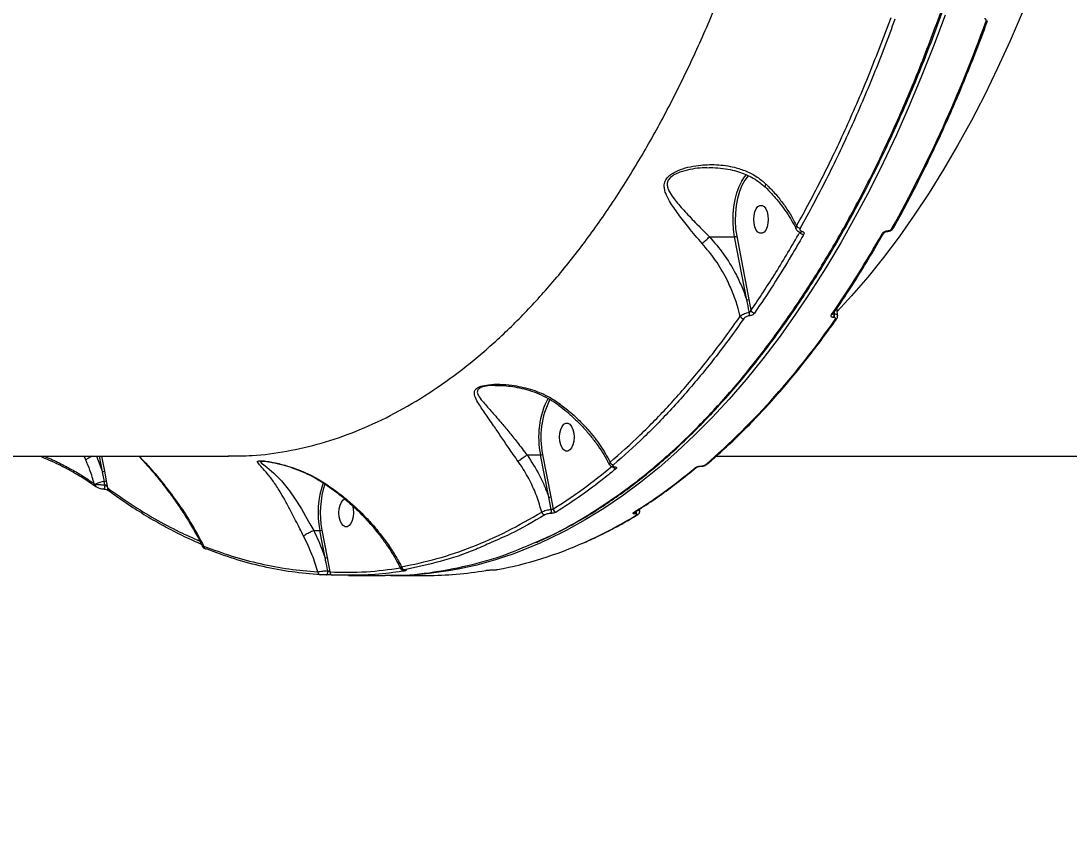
# Model space of a CAD drawing. Header units: millimetres. Extents: x -7735 to 7893, y -6545 to 6034.
# Drawn here: x 2766.6 to 3101.2, y -238.3 to 23 of the extents above; entities that cross this region are included whole.
import ezdxf

# ---------------------------------------------------------------- set-up
doc = ezdxf.new("R2010")
doc.units = ezdxf.units.MM
for name, color, linetype in [('DIKOM_ОБЪЕКТ', 7, 'Continuous'), ('DIKOM_РАЗМЕР_ЗОНА', 7, 'Continuous'), ('DIKOM_РАЗМЕР_ОБЪЕКТА', 7, 'Continuous')]:
    doc.layers.add(name, color=color, linetype=linetype)
doc.styles.add('style1', font='arial.ttf', dxfattribs={"width": 0.8})
doc.dimstyles.new('1-50', dxfattribs={"dimtxt": 300, "dimasz": 200, "dimexe": 100, "dimexo": 0, "dimgap": 100, "dimtad": 1, "dimtxsty": 'style1', "dimcen": 200, "dimclrd": 7, "dimclre": 7, "dimclrt": 7, "dimadec": 1, "dimazin": 2, "dimtfac": 1, "dimtmove": 0, "dimatfit": 2, "dimfxl": 0, "dimlwd": 25, "dimlwe": 18, "dimarcsym": 0})

# ---------------------------------------------------------------- blocks, each defined once
blk = doc.blocks.new('*D0')
at = {"layer": 'Defpoints', "color": 0, "transparency": 16777216}
for p in [(5893.22, 882.1), (-4595.74, 266.13), (5893.22, -5840.17)]:
    blk.add_point(p, dxfattribs=at)
at = {"layer": 'DIKOM_РАЗМЕР_ОБЪЕКТА', "color": 7, "lineweight": 18, "transparency": 16777216}
for p, q in [((5893.22, 882.1), (5893.22, -5940.17)), ((-4595.74, 266.13), (-4595.74, -5940.17))]:
    blk.add_line(p, q, dxfattribs=at)
at = {"layer": 'DIKOM_РАЗМЕР_ОБЪЕКТА', "color": 7, "lineweight": 25, "transparency": 16777216}
blk.add_line((-4395.74, -5840.17), (5693.22, -5840.17), dxfattribs=at)
at = {"layer": 'DIKOM_РАЗМЕР_ОБЪЕКТА', "color": 7, "transparency": 16777216}
for points in [[(-4395.74, -5806.84), (-4395.74, -5873.51), (-4595.74, -5840.17)], [(5693.22, -5806.84), (5693.22, -5873.51), (5893.22, -5840.17)]]:
    blk.add_solid(points, dxfattribs=at)
at = {"layer": 'DIKOM_РАЗМЕР_ОБЪЕКТА', "color": 7, "transparency": 16777216, "insert": (648.74, -5587), "char_height": 300, "attachment_point": 5, "style": 'style1'}
blk.add_mtext('10450', dxfattribs=at)
blk = doc.blocks.new('*D3')
at = {"layer": 'Defpoints', "color": 0, "transparency": 16777216}
for p in [(-6112.56, 266.13), (7893.22, 266.13), (7893.22, -6445.11)]:
    blk.add_point(p, dxfattribs=at)
at = {"layer": 'DIKOM_РАЗМЕР_ЗОНА', "color": 7, "lineweight": 18, "transparency": 16777216}
for p, q in [((-6112.56, 266.13), (-6112.56, -6545.11)), ((7893.22, 266.13), (7893.22, -6545.11))]:
    blk.add_line(p, q, dxfattribs=at)
at = {"layer": 'DIKOM_РАЗМЕР_ЗОНА', "color": 7, "lineweight": 25, "transparency": 16777216}
blk.add_line((-5912.56, -6445.11), (7693.22, -6445.11), dxfattribs=at)
at = {"layer": 'DIKOM_РАЗМЕР_ЗОНА', "color": 7, "transparency": 16777216}
for points in [[(-5912.56, -6411.77), (-5912.56, -6478.44), (-6112.56, -6445.11)], [(7693.22, -6411.77), (7693.22, -6478.44), (7893.22, -6445.11)]]:
    blk.add_solid(points, dxfattribs=at)
at = {"layer": 'DIKOM_РАЗМЕР_ЗОНА', "color": 7, "transparency": 16777216, "insert": (890.33, -6191.83), "char_height": 300, "attachment_point": 5, "style": 'style1'}
blk.add_mtext('13950', dxfattribs=at)

msp = doc.modelspace()

# ---------------------------------------------------------------- linework, layer by layer
at = {"layer": 'DIKOM_ОБЪЕКТ', "color": 7, "linetype": 'Continuous', "lineweight": 15}
for p, q in [((2986.673, -23.907), (2986.204, -23.911)), ((2986.397, -45.843), (2994.396, -45.843)), ((2998.302, -66.043), (2994.396, -45.843)), ((2995.067, -45.671), (2998.972, -65.867)), ((3042.989, -44.165), (3043.036, -44.165)), ((3043.336, -43.903), (3043.383, -43.903)), ((3026.13, -70.063), (3026.198, -70.446)), ((3026.266, -70.446), (3026.247, -69.891)), ((3026.086, -71.576), (3026.017, -71.576)), ((3026.198, -70.446), (3026.266, -70.446)), ((2918.674, -93.304), (2917.956, -93.317)), ((2534.814, -115.875), (2832.863, -115.875)), ((2787.297, -117.008), (2786.819, -115.875)), ((2790.704, -115.875), (2792.575, -120.808)), ((2792.575, -120.808), (2791.621, -115.875)), ((2792.324, -115.875), (2793.244, -120.632)), ((2928.179, -115.459), (2932.463, -115.459)), ((2935.075, -128.965), (2932.463, -115.459)), ((2933.133, -115.286), (2935.744, -128.789)), ((2988.49, -115.875), (3250.6, -115.875)), ((2843.637, -117.388), (2843.528, -117.387)), ((2983.52, -119.068), (2983.588, -119.068)), ((2983.725, -118.985), (2983.794, -118.985)), ((2793.244, -120.632), (2793.833, -123.732)), ((2793.833, -123.732), (2794.261, -125.988)), ((2789.994, -124.653), (2790.418, -124.739)), ((2792.991, -126.301), (2793.005, -126.302)), ((2793.423, -124.961), (2793.212, -123.903)), ((2935.867, -132.817), (2935.075, -128.965)), ((2935.744, -128.789), (2936.485, -132.71)), ((2962.549, -133.707), (2962.548, -133.709)), ((2964.155, -133.353), (2964.089, -132.725)), ((2962.77, -134.27), (2962.723, -134.27)), ((2860.045, -139.583), (2860.049, -139.582)), ((2860.049, -139.582), (2862.002, -139.582)), ((2863.69, -148.312), (2862.002, -139.582)), ((2862.671, -139.406), (2864.359, -148.136)), ((2864.359, -148.136), (2865.234, -152.758)), ((2871.189, -153.875), (2882.833, -153.875)), ((2884.547, -153.875), (2896.119, -153.875)), ((2917.154, -152.116), (2917.201, -152.112)), ((2917.154, -152.116), (2917.243, -152.116)), ((2917.201, -152.112), (2917.29, -152.112)), ((2917.243, -152.116), (2917.29, -152.112))]:
    msp.add_line(p, q, dxfattribs=at)
at = {"layer": 'DIKOM_ОБЪЕКТ', "color": 7, "linetype": 'Continuous', "lineweight": 15, "flags": 128}
for points in [[(3103.249, 73.456), (3100.144, 63.486), (3096.883, 53.704), (3093.471, 44.12), (3089.909, 34.743), (3086.202, 25.58), (3082.352, 16.642), (3078.364, 7.935), (3074.241, -0.531), (3069.987, -8.749), (3065.606, -16.711), (3061.102, -24.41), (3056.478, -31.839), (3051.741, -38.991), (3046.893, -45.859), (3041.94, -52.436), (3036.885, -58.717), (3031.735, -64.696), (3027.172, -69.656)], [(3061.619, 24.881), (3057.939, 15.006), (3054.113, 5.343), (3050.144, -4.101), (3046.035, -13.318), (3041.791, -22.299), (3037.414, -31.037), (3032.909, -39.524), (3028.278, -47.755), (3023.526, -55.721), (3018.658, -63.416), (3013.676, -70.833), (3008.585, -77.966), (3003.391, -84.81), (2998.096, -91.358), (2992.705, -97.605), (2987.223, -103.546), (2981.655, -109.175), (2976.005, -114.489), (2970.278, -119.481), (2964.479, -124.149), (2958.612, -128.488), (2952.683, -132.495), (2946.697, -136.166), (2940.658, -139.499), (2934.572, -142.489), (2932.674, -143.348)], [(2998.844, -26.286), (2998.744, -26.395), (2997.688, -27.786), (2996.755, -29.477), (2995.968, -31.427), (2995.345, -33.59), (2994.902, -35.913), (2994.649, -38.342), (2994.592, -40.817), (2994.732, -43.28), (2995.067, -45.671)], [(2997.361, -27.005), (2997.657, -26.6), (2998.173, -25.977)], [(2994.396, -45.843), (2994.064, -43.509), (2993.911, -41.106), (2993.942, -38.685), (2994.154, -36.299), (2994.544, -33.999), (2995.102, -31.835), (2995.818, -29.853), (2996.676, -28.095), (2997.361, -27.005)], [(3005.146, -40.292), (3005.052, -41.56), (3004.778, -42.725), (3004.346, -43.693), (3003.791, -44.386), (3003.158, -44.747), (3002.498, -44.747), (3001.865, -44.386), (3001.31, -43.693), (3000.878, -42.725), (3000.604, -41.56), (3000.51, -40.292), (3000.604, -39.025), (3000.878, -37.86), (3001.31, -36.892), (3001.865, -36.199), (3002.498, -35.838), (3003.158, -35.838), (3003.791, -36.199), (3004.346, -36.892), (3004.778, -37.86), (3005.052, -39.025), (3005.146, -40.292)], [(2943.183, -109.752), (2943.089, -111.02), (2942.815, -112.185), (2942.383, -113.153), (2941.828, -113.845), (2941.195, -114.206), (2940.535, -114.206), (2939.902, -113.845), (2939.347, -113.153), (2938.915, -112.185), (2938.641, -111.02), (2938.547, -109.752), (2938.641, -108.484), (2938.915, -107.319), (2939.347, -106.351), (2939.902, -105.658), (2940.535, -105.298), (2941.195, -105.298), (2941.828, -105.658), (2942.383, -106.351), (2942.815, -107.319), (2943.089, -108.484), (2943.183, -109.752)], [(2843.528, -117.387), (2843.312, -117.385), (2843.2, -117.399), (2842.946, -117.555), (2843.335, -118.023), (2844.104, -118.618), (2845.059, -119.344), (2847.274, -121.227), (2849.719, -123.726), (2852.322, -126.936), (2854.182, -129.597), (2856.116, -132.673), (2857.454, -134.961), (2858.829, -137.401), (2860.045, -139.582), (2860.045, -139.583), (2860.045, -139.583)], [(2790.267, -125.367), (2790.259, -125.36), (2790.2, -125.309)], [(2793.005, -126.302), (2793.088, -126.28), (2793.191, -126.182), (2793.284, -126.014), (2793.359, -125.787), (2793.409, -125.522), (2793.431, -125.239), (2793.423, -124.961)], [(2872.721, -133.875), (2872.627, -135.142), (2872.354, -136.308), (2871.922, -137.276), (2871.366, -137.968), (2870.733, -138.329), (2870.074, -138.329), (2869.441, -137.968), (2868.886, -137.276), (2868.454, -136.308), (2868.18, -135.142), (2868.086, -133.875), (2868.18, -132.607), (2868.454, -131.442), (2868.886, -130.474), (2869.441, -129.781), (2870, -129.444)], [(2872.379, -131.521), (2872.627, -132.607), (2872.721, -133.875)], [(2864.152, -153.717), (2864.243, -153.694), (2864.33, -153.614), (2864.408, -153.481), (2864.471, -153.303), (2864.516, -153.09), (2864.54, -152.856), (2864.542, -152.613), (2864.523, -152.377)], [(2889.393, -152.386), (2889.225, -152.366), (2889.182, -152.355)]]:
    msp.add_lwpolyline(points, dxfattribs=at)
at = {"layer": 'DIKOM_ОБЪЕКТ', "color": 7, "linetype": 'Continuous', "lineweight": 15}
for centre, radius, start, end in [((2646.99, 177.292), 454.689, 330.98863, 340.13047), ((3074.687, 23.274), 0.527, 261.65022, 327.17772), ((3015.436, -41.661), 1.433, 210.73434, 267.84103), ((3044.678, -42.655), 0.572, 264.84868, 325.67996), ((3016.493, -43.709), 1.413, 208.35712, 268.04192), ((3015.467, -43.838), 0.526, 267.2347, 328.67096), ((2742.614, 124.194), 343.391, 325.43288, 330.49691), ((3041.529, -44.347), 0.571, 264.77591, 325.67549), ((3042.942, -43.741), 0.426, 275.77504, 337.63419), ((3042.988, -43.741), 0.427, 276.33684, 337.63995), ((2998.316, -64.732), 1.311, 269.39643, 300.00992), ((2997.228, -70.416), 1.934, 339.87775, 14.29602), ((3000.853, -68.837), 1.329, 203.35954, 267.33915), ((2824.246, 66.587), 245.285, 310.98491, 325.54457), ((2997.39, -70.649), 1.33, 205.13264, 267.1234), ((3025.421, -70.033), 0.604, 266.49876, 322.24661), ((3024.619, -70.773), 1.612, 330.12302, 11.70821), ((3024.686, -70.773), 1.614, 330.14548, 11.68575), ((3026.539, -71.589), 0.599, 266.2265, 322.32836), ((2958.897, -109.71), 27.052, 152.73703, 192.27086), ((2959.24, -109.777), 26.682, 152.99891, 191.91616), ((2932.477, -114.13), 1.329, 269.37573, 299.56555), ((2955.822, -117.446), 1.168, 194.97432, 265.84023), ((2956.556, -118.723), 1.128, 208.21442, 266.61364), ((2955.86, -118.873), 0.435, 266.75304, 305.35203), ((2870.342, 12.922), 173.102, 302.04, 310.03621), ((2981.706, -118.938), 0.673, 268.96914, 309.88374), ((2983.513, -118.754), 0.314, 270.50963, 312.67425), ((2983.58, -118.753), 0.316, 272.08177, 312.5809), ((2985.133, -117.906), 0.668, 268.80142, 309.76958), ((2792.588, -119.497), 1.311, 269.39516, 300.01269), ((2793.184, -122.589), 1.315, 271.23492, 299.59322), ((2790.766, -124.772), 0.78, 171.24825, 223.56089), ((2791.115, -125.018), 0.75, 158.20272, 234.46428), ((2794.101, -131.96), 8.105, 96.29436, 117.02295), ((2795.02, -126.185), 0.784, 165.42247, 229.97052), ((2890.847, -133.892), 29.402, 160.93732, 191.15931), ((2891.073, -133.915), 28.928, 161.45463, 190.94369), ((2935.089, -127.655), 1.311, 269.38758, 300.02018), ((2933.908, -133.455), 1.102, 190.59176, 265.43801), ((2934.315, -133.235), 1.607, 326.99357, 15.06887), ((2937.585, -132.555), 1.111, 188.04683, 265.39787), ((2962.182, -133.119), 0.694, 269.41821, 301.65106), ((2961.97, -133.448), 1.114, 312.48007, 4.09266), ((2962.009, -133.441), 1.125, 312.57471, 5.19003), ((2888.102, -12.079), 143.649, 293.98515, 301.49041), ((2963.144, -133.875), 0.697, 269.49297, 301.23476), ((2862.015, -138.271), 1.311, 269.396, 300.01229), ((2883.962, -35.923), 117.953, 270.28406, 294.39182), ((2895.915, -30.223), 123.895, 280.6053, 294.09477), ((2825.765, -144.622), 0.807, 173.44504, 267.33635), ((2863.703, -147), 1.311, 269.39516, 300.01269), ((2862.229, -152.765), 0.906, 178.68045, 265.83568), ((2866.154, -152.837), 0.923, 175.07467, 265.36562), ((2889.07, -151.092), 0.979, 182.82317, 265.34068), ((2896.077, -41.379), 112.495, 270.02155, 279.6641)]:
    msp.add_arc(centre, radius, start, end, dxfattribs=at)
for points, knots in [([(2930.676, -143.325), (2931.984, -142.789), (2937.205, -140.65), (2946.179, -135.626), (2957.664, -128.196), (2969.01, -119.346), (2980.188, -109.186), (2990.947, -97.91), (3001.261, -85.592), (3011.114, -72.314), (3020.666, -57.862), (3029.869, -42.235), (3038.683, -25.46), (3046.913, -7.906), (3054.546, 10.347), (3061.58, 29.209), (3068.129, 48.985), (3074.149, 69.646), (3079.607, 91.14), (3084.178, 112.068), (3087.957, 132.276), (3091.044, 151.645), (3093.656, 171.35), (3095.778, 191.342), (3097.389, 211.403), (3098.486, 231.433), (3099.049, 249.302), (3099.119, 260.545), (3099.147, 265.123)], [0, 0, 0, 0, 0.0137839, 0.0550016, 0.0961875, 0.1385697, 0.1809865, 0.2233686, 0.2645546, 0.3057721, 0.3469581, 0.3893403, 0.4317571, 0.4741391, 0.5153251, 0.5565427, 0.5977286, 0.6401107, 0.6825274, 0.7249096, 0.7607559, 0.7966439, 0.832532, 0.8687602, 0.9049883, 0.9402989, 0.9756894, 1, 1, 1, 1]), ([(2930.978, -143.384), (2931.455, -143.184), (2933.877, -142.166), (2938.2, -140.031), (2943.934, -136.97), (2949.602, -133.59), (2955.209, -129.921), (2960.757, -125.955), (2966.247, -121.693), (2971.681, -117.134), (2977.059, -112.275), (2982.384, -107.115), (2987.657, -101.652), (2992.868, -95.896), (2997.996, -89.869), (3003.021, -83.594), (3007.933, -77.084), (3012.734, -70.337), (3017.425, -63.353), (3022.009, -56.129), (3026.488, -48.662), (3030.862, -40.953), (3035.132, -32.997), (3039.301, -24.794), (3043.369, -16.338), (3047.331, -7.638), (3051.175, 1.273), (3054.883, 10.363), (3058.447, 19.607), (3061.865, 29.001), (3065.138, 38.549), (3068.271, 48.254), (3071.261, 58.118), (3074.113, 68.145), (3076.824, 78.337), (3079.398, 88.696), (3081.832, 99.228), (3084.128, 109.928), (3086.279, 120.769), (3088.276, 131.704), (3090.11, 142.698), (3091.78, 153.738), (3093.289, 164.829), (3094.636, 175.977), (3095.823, 187.184), (3096.851, 198.454), (3097.719, 209.789), (3098.428, 221.193), (3098.978, 232.669), (3099.363, 244.22), (3099.591, 255.047), (3099.613, 262.024), (3099.622, 265.124)], [0, 0, 0, 0, 0.005009, 0.0254361, 0.0457832, 0.066073, 0.0863286, 0.1065729, 0.126827, 0.1471079, 0.1674375, 0.1878383, 0.2083333, 0.2289379, 0.2495477, 0.2700462, 0.2904526, 0.3107901, 0.3310812, 0.351349, 0.3716164, 0.3919015, 0.4122247, 0.4326089, 0.4530769, 0.4736519, 0.4942681, 0.5147986, 0.5352283, 0.5555809, 0.5758793, 0.5961468, 0.6164061, 0.6366784, 0.6569811, 0.6773378, 0.6977713, 0.7183046, 0.738918, 0.759486, 0.7799393, 0.8003082, 0.8206161, 0.840886, 0.8611412, 0.8814047, 0.901692, 0.9220263, 0.9424306, 0.9629282, 0.9835283, 1, 1, 1, 1]), ([(2832.786, -115.776), (2835.31, -115.764), (2841.542, -115.735), (2851.456, -114.391), (2862.487, -111.855), (2873.527, -108.075), (2884.537, -103.062), (2895.479, -96.787), (2906.099, -89.401), (2916.369, -80.96), (2926.268, -71.54), (2935.973, -60.978), (2945.439, -49.262), (2954.627, -36.404), (2963.328, -22.698), (2971.524, -8.216), (2979.21, 6.957), (2986.518, 23.083), (2993.405, 40.145), (2999.838, 58.104), (3005.29, 75.353), (3009.874, 91.673), (3013.72, 106.946), (3017.219, 122.576), (3020.356, 138.51), (3023.119, 154.672), (3025.501, 171.076), (3027.535, 187.706), (3028.565, 198.949), (3029.079, 204.571)], [0, 0, 0, 0, 0.02693653, 0.06648772, 0.10606939, 0.1456205, 0.18632705, 0.22706675, 0.26777294, 0.30719353, 0.34664427, 0.38606438, 0.42663504, 0.46723871, 0.50780928, 0.54713614, 0.58649328, 0.62581998, 0.66629281, 0.70679886, 0.7472715, 0.77868505, 0.81009851, 0.84176266, 0.87342689, 0.9049435, 0.93646001, 0.96823003, 1, 1, 1, 1]), ([(3014.204, -42.393), (3016.955, -37.335), (3022.456, -27.219), (3030.192, -10.931), (3037.566, 6.087), (3042.087, 18.099), (3044.347, 24.104)], [0, 0, 0, 0, 0.2485944, 0.4971902, 0.7485944, 1, 1, 1, 1]), ([(3045.594, 23.553), (3043.355, 17.601), (3038.875, 5.695), (3031.52, -11.31), (3023.745, -27.71), (3018.17, -37.966), (3015.382, -43.093)], [0, 0, 0, 0, 0.2485948, 0.4971893, 0.7485945, 1, 1, 1, 1]), ([(3074.611, 22.753), (3074.648, 22.892), (3074.714, 23.138), (3074.646, 23.434), (3074.496, 23.627), (3074.312, 23.71), (3074.183, 23.717), (3074.144, 23.719)], [0, 0, 0, 0, 0.3025768, 0.5346804, 0.7253771, 0.9171289, 1, 1, 1, 1]), ([(3045.15, -42.977), (3045.915, -41.602), (3048.132, -37.614), (3051.716, -30.837), (3055.862, -22.578), (3059.888, -14.1), (3063.792, -5.411), (3067.572, 3.482), (3071.159, 12.413), (3073.65, 18.959), (3074.934, 22.455), (3075.13, 22.988)], [0, 0, 0, 0, 0.0688511, 0.1996782, 0.3305047, 0.4613287, 0.5921492, 0.7229655, 0.8537785, 0.9777035, 1, 1, 1, 1]), ([(2984.031, -47.972), (2983.298, -47.132), (2981.82, -45.439), (2979.238, -42.304), (2976.357, -38.605), (2973.863, -34.989), (2972.496, -32.328), (2971.978, -30.582), (2971.869, -29.169), (2972.277, -27.742), (2973.32, -26.471), (2974.726, -25.472), (2976.769, -24.479), (2979.519, -23.623), (2983.618, -22.891), (2988.651, -22.7), (2993.797, -23.403), (2998.167, -24.837), (3001.597, -26.586), (3003.521, -28.248), (3004.421, -29.026)], [0, 0, 0, 0, 0.0515636, 0.1038933, 0.1938054, 0.2863964, 0.3436975, 0.3727581, 0.4024672, 0.436679, 0.4671083, 0.4964609, 0.5269709, 0.5803753, 0.6349462, 0.7251661, 0.818122, 0.8802029, 0.9438902, 1, 1, 1, 1]), ([(2986.204, -23.911), (2985.263, -23.896), (2983.222, -23.862), (2980.103, -24.353), (2977.27, -25.056), (2975.253, -25.929), (2973.953, -26.803), (2973.061, -27.832), (2972.789, -29.085), (2973.036, -30.313), (2973.73, -31.852), (2975.352, -34.187), (2978.147, -37.392), (2981.265, -40.681), (2984.043, -43.54), (2985.6, -45.061), (2986.375, -45.848), (2986.377, -45.85)], [0, 0, 0, 0, 0.0678896, 0.1472402, 0.2277829, 0.2806198, 0.3117441, 0.3526373, 0.3988828, 0.4398015, 0.4821497, 0.5666086, 0.7028525, 0.8425734, 0.9207199, 0.9997643, 1, 1, 1, 1]), ([(2986.209, -23.81), (2986.347, -23.803), (2987.583, -23.746), (2989.877, -23.904), (2992.901, -24.343), (2995.616, -25.038), (2998.075, -25.949), (3000.374, -27.137), (3002.412, -28.483), (3003.561, -29.548), (3004.067, -30.017)], [0, 0, 0, 0, 0.0212028, 0.1899497, 0.3524819, 0.491871, 0.6219606, 0.7592071, 0.8938356, 1, 1, 1, 1]), ([(3004.421, -29.026), (3004.403, -29.056), (3004.32, -29.187), (3004.167, -29.471), (3004.055, -29.787), (3004.126, -29.88), (3004.157, -29.921)], [0, 0, 0, 0, 0.0663745, 0.2940671, 0.6941447, 1, 1, 1, 1]), ([(3004.116, -29.956), (3004.845, -30.683), (3006.389, -32.223), (3008.505, -34.697), (3010.502, -37.324), (3012.236, -39.999), (3013.417, -42.046), (3013.93, -43.189), (3014.04, -43.435)], [0, 0, 0, 0, 0.1729483, 0.3666725, 0.5606661, 0.7542954, 0.9471518, 1, 1, 1, 1]), ([(3004.421, -29.026), (3004.656, -29.258), (3005.857, -30.444), (3007.899, -32.677), (3010.343, -35.801), (3012.502, -39.055), (3013.635, -41.276), (3014.204, -42.393)], [0, 0, 0, 0, 0.0563928, 0.2882938, 0.5227666, 0.7599997, 1, 1, 1, 1]), ([(3014.065, -43.421), (3014.065, -43.42), (3013.979, -43.297), (3013.956, -42.942), (3014.122, -42.576), (3014.204, -42.393)], [0, 0, 0, 0, 0.00092311, 0.50032256, 1, 1, 1, 1]), ([(3014.099, -43.429), (3014.159, -43.554), (3014.309, -43.862), (3014.774, -44.175), (3015.175, -44.353), (3015.417, -44.353), (3015.443, -44.353)], [0, 0, 0, 0, 0.24150997, 0.59211315, 0.95757966, 1, 1, 1, 1]), ([(3015.382, -43.093), (3015.332, -43.208), (3015.233, -43.438), (3015.284, -43.745), (3015.483, -43.98), (3015.73, -44.082), (3015.889, -44.107), (3015.916, -44.111)], [0, 0, 0, 0, 0.2377976, 0.4755001, 0.7134806, 0.9515723, 1, 1, 1, 1]), ([(3043.035, -44.165), (3043.035, -44.165), (3043.248, -44.193), (3043.742, -44.078), (3044.429, -43.769), (3044.928, -43.365), (3045.084, -43.053), (3045.127, -42.967)], [0, 0, 0, 0, 0.0006058, 0.2705517, 0.568374, 0.8807999, 1, 1, 1, 1]), ([(3043.383, -43.903), (3043.449, -43.9), (3043.614, -43.892), (3043.903, -43.81), (3044.207, -43.656), (3044.47, -43.453), (3044.574, -43.301), (3044.626, -43.224)], [0, 0, 0, 0, 0.14231828, 0.35706595, 0.57158694, 0.78576986, 1, 1, 1, 1]), ([(2984.031, -47.972), (2984.048, -47.959), (2984.224, -47.822), (2984.616, -47.501), (2985.234, -46.958), (2985.862, -46.372), (2986.205, -46.024), (2986.377, -45.85)], [0, 0, 0, 0, 0.0262492, 0.2631092, 0.5087755, 0.7543858, 1, 1, 1, 1]), ([(2986.377, -45.85), (2986.379, -45.848), (2986.385, -45.844), (2986.393, -45.843), (2986.397, -45.843)], [0, 0, 0, 0, 0.4175933, 1, 1, 1, 1]), ([(2986.397, -45.843), (2987.943, -47.65), (2991.076, -51.313), (2994.371, -56.787), (2996.767, -61.742), (2997.789, -64.604), (2998.302, -66.043)], [0, 0, 0, 0, 0.30014726, 0.60822237, 0.80309711, 1, 1, 1, 1]), ([(2994.396, -45.843), (2994.447, -45.841), (2994.549, -45.837), (2994.719, -45.808), (2994.878, -45.764), (2994.986, -45.719), (2995.042, -45.688), (2995.061, -45.675), (2995.067, -45.671)], [0, 0, 0, 0, 0.21461678, 0.42932695, 0.64382756, 0.85869727, 0.9552739, 1, 1, 1, 1]), ([(2999.633, -69.364), (3002.308, -65.382), (3007.665, -57.41), (3012.719, -48.727), (3015.249, -44.38)], [0, 0, 0, 0, 0.4994479, 1, 1, 1, 1]), ([(3016.445, -45.122), (3016.19, -45.568), (3014.916, -47.803), (3011.732, -53.235), (3006.808, -61.24), (3002.798, -67.189), (3000.792, -70.165)], [0, 0, 0, 0, 0.0507705, 0.2538552, 0.6266989, 1, 1, 1, 1]), ([(3015.434, -44.364), (3015.444, -44.365), (3015.466, -44.368), (3015.46, -44.366), (3015.457, -44.366)], [0, 0, 0, 0, 0.4654603, 1, 1, 1, 1]), ([(3015.916, -44.111), (3015.943, -44.116), (3016.101, -44.141), (3016.346, -44.242), (3016.545, -44.475), (3016.596, -44.78), (3016.495, -45.008), (3016.445, -45.122)], [0, 0, 0, 0, 0.047936, 0.2856702, 0.5236388, 0.7617726, 1, 1, 1, 1]), ([(3025.898, -70.403), (3026.732, -69.186), (3029.149, -65.658), (3033.071, -59.621), (3037.615, -52.276), (3040.547, -47.192), (3042.001, -44.669)], [0, 0, 0, 0, 0.1499018, 0.4347211, 0.7195446, 1, 1, 1, 1]), ([(3041.477, -44.916), (3041.556, -44.802), (3041.714, -44.575), (3042.107, -44.271), (3042.563, -44.042), (3042.993, -43.921), (3043.239, -43.908), (3043.336, -43.903)], [0, 0, 0, 0, 0.2150781, 0.4299751, 0.644675, 0.8591396, 1, 1, 1, 1]), ([(3042.003, -44.666), (3042.003, -44.666), (3042.005, -44.663), (3042.043, -44.605), (3042.131, -44.515), (3042.279, -44.4), (3042.476, -44.29), (3042.685, -44.211), (3042.872, -44.169), (3042.95, -44.168), (3042.986, -44.167)], [0, 0, 0, 0, 0.018702, 0.1420389, 0.2654853, 0.4099769, 0.5679773, 0.7307262, 0.8740734, 1, 1, 1, 1]), ([(2996.186, -71.214), (2995.913, -70.124), (2995.267, -67.543), (2993.825, -63.504), (2991.572, -58.592), (2988.434, -53.245), (2985.511, -49.745), (2984.031, -47.972)], [0, 0, 0, 0, 0.13016729, 0.30813971, 0.48827333, 0.74084824, 1, 1, 1, 1]), ([(2999.102, -69.939), (2999.086, -69.86), (2998.829, -68.561), (2998.557, -67.262), (2998.302, -66.043)], [0, 0, 0, 0, 0.060791, 1, 1, 1, 1]), ([(2998.972, -65.867), (2999.114, -66.611), (2999.335, -67.776), (2999.554, -68.943), (2999.633, -69.364)], [0, 0, 0, 0, 0.638888, 1, 1, 1, 1]), ([(2996.186, -71.214), (2996.23, -71.168), (2996.408, -70.982), (2996.846, -70.664), (2997.551, -70.316), (2998.339, -70.05), (2998.847, -69.976), (2999.102, -69.939)], [0, 0, 0, 0, 0.0780693, 0.3139644, 0.5432188, 0.7711119, 1, 1, 1, 1]), ([(3000.792, -70.165), (3000.766, -70.2), (3000.664, -70.339), (3000.405, -70.574), (2999.983, -70.827), (2999.509, -71.013), (2999.199, -71.059), (2999.044, -71.082)], [0, 0, 0, 0, 0.0795717, 0.3194779, 0.5497127, 0.7748056, 1, 1, 1, 1]), ([(2999.102, -69.939), (2999.146, -69.928), (2999.198, -69.915), (2999.298, -69.861), (2999.407, -69.776), (2999.53, -69.617), (2999.601, -69.473), (2999.627, -69.386), (2999.633, -69.364)], [0, 0, 0, 0, 0.17282693, 0.19956826, 0.41361977, 0.65055927, 0.91186349, 1, 1, 1, 1]), ([(3027.319, -70.968), (3027.246, -70.451), (3027.135, -69.664), (3027.116, -68.89), (3027.109, -68.625)], [0, 0, 0, 0, 0.6569455, 1, 1, 1, 1]), ([(2954.693, -117.748), (2957.903, -114.913), (2964.324, -109.244), (2973.7, -99.565), (2982.86, -89.021), (2990.337, -79.446), (2994.703, -73.302), (2996.186, -71.214)], [0, 0, 0, 0, 0.22031, 0.4406214, 0.6630841, 0.8855454, 1, 1, 1, 1]), ([(2997.323, -71.977), (2995.837, -74.069), (2991.489, -80.188), (2984.054, -89.714), (2974.907, -100.259), (2965.483, -110.004), (2958.986, -115.742), (2955.737, -118.612)], [0, 0, 0, 0, 0.1144546, 0.3347644, 0.5550757, 0.7775368, 1, 1, 1, 1]), ([(2985.56, -118.42), (2986.515, -117.598), (2989.283, -115.215), (2993.813, -111.051), (2999.122, -105.838), (3004.354, -100.34), (3009.505, -94.568), (3014.572, -88.525), (3019.55, -82.211), (3023.689, -76.659), (3026.152, -73.174), (3027.014, -71.954)], [0, 0, 0, 0, 0.0652909, 0.1892538, 0.313229, 0.4372172, 0.5612159, 0.6852229, 0.8092359, 0.9332532, 1, 1, 1, 1]), ([(2999.044, -71.082), (2998.891, -71.104), (2998.585, -71.149), (2998.116, -71.333), (2997.702, -71.58), (2997.449, -71.809), (2997.348, -71.944), (2997.323, -71.977)], [0, 0, 0, 0, 0.2263328, 0.4526616, 0.6823475, 0.9207637, 1, 1, 1, 1]), ([(3026.017, -71.576), (3025.945, -71.574), (3025.73, -71.565), (3025.44, -71.468), (3025.239, -71.257), (3025.201, -70.966), (3025.323, -70.746), (3025.384, -70.636)], [0, 0, 0, 0, 0.1082657, 0.3204527, 0.5430414, 0.7715505, 1, 1, 1, 1]), ([(3025.898, -70.402), (3025.893, -70.408), (3025.889, -70.415), (3025.899, -70.403), (3025.899, -70.403)], [0, 0, 0, 0, 0.9760195, 1, 1, 1, 1]), ([(3026.008, -70.367), (3026.008, -70.367), (3026.008, -70.405), (3026.074, -70.417), (3026.136, -70.442), (3026.173, -70.445), (3026.198, -70.446)], [0, 0, 0, 0, 0.0008089, 0.511861, 0.6716194, 1, 1, 1, 1]), ([(3026.5, -72.186), (3026.54, -72.115), (3026.62, -71.972), (3026.596, -71.783), (3026.464, -71.647), (3026.275, -71.584), (3026.134, -71.578), (3026.086, -71.576)], [0, 0, 0, 0, 0.2287755, 0.4578466, 0.6785094, 0.8883531, 1, 1, 1, 1]), ([(3026.266, -70.446), (3026.364, -70.453), (3026.647, -70.473), (3027.015, -70.589), (3027.264, -70.771), (3027.261, -70.922), (3027.26, -70.975)], [0, 0, 0, 0, 0.16996758, 0.48965469, 0.82333419, 1, 1, 1, 1]), ([(3027.001, -71.947), (3027.039, -71.899), (3027.184, -71.715), (3027.307, -71.373), (3027.28, -71.083), (3027.27, -70.97)], [0, 0, 0, 0, 0.1751157, 0.6785682, 1, 1, 1, 1]), ([(2925.294, -117.505), (2924.782, -116.774), (2923.748, -115.301), (2921.897, -112.592), (2919.757, -109.444), (2917.21, -105.732), (2914.656, -102.063), (2912.586, -99.006), (2911.411, -96.745), (2911.208, -95.273), (2911.915, -94.206), (2913.468, -93.435), (2916.098, -92.943), (2919.49, -92.835), (2923.962, -93.193), (2929.202, -94.322), (2934.395, -96.322), (2937.337, -98.285), (2938.539, -99.087)], [0, 0, 0, 0, 0.0400987, 0.0808881, 0.1499719, 0.2211624, 0.3125715, 0.406696, 0.4681053, 0.5184482, 0.5509512, 0.5857518, 0.6308469, 0.6885488, 0.7478257, 0.8397947, 0.934575, 1, 1, 1, 1]), ([(2917.956, -93.317), (2917.417, -93.315), (2915.998, -93.309), (2914.204, -93.627), (2913.121, -94.073), (2912.501, -94.527), (2912.214, -95.059), (2912.305, -95.776), (2912.769, -96.809), (2914.119, -98.576), (2916.57, -101.316), (2919.455, -104.607), (2922.3, -108.013), (2924.584, -110.891), (2926.584, -113.394), (2927.6, -114.802), (2928.173, -115.46), (2928.173, -115.461)], [0, 0, 0, 0, 0.0398763, 0.1051026, 0.1424738, 0.1535173, 0.1988461, 0.2352245, 0.2726499, 0.3661026, 0.5091536, 0.6557992, 0.7642888, 0.8752475, 0.9371676, 0.9999477, 1, 1, 1, 1]), ([(2917.958, -93.267), (2918.051, -93.262), (2918.787, -93.226), (2920.43, -93.285), (2922.927, -93.507), (2925.798, -94.012), (2928.854, -94.802), (2931.933, -95.905), (2934.846, -97.323), (2936.971, -98.565), (2938.044, -99.424), (2938.312, -99.638)], [0, 0, 0, 0, 0.0137778, 0.1082731, 0.2319451, 0.3653838, 0.5103306, 0.6656717, 0.8135306, 0.9535297, 1, 1, 1, 1]), ([(2938.326, -99.62), (2939.165, -100.279), (2940.944, -101.676), (2943.478, -103.984), (2945.959, -106.492), (2948.261, -109.124), (2950.37, -111.849), (2952.24, -114.64), (2953.579, -116.881), (2954.198, -118.183), (2954.367, -118.539)], [0, 0, 0, 0, 0.1204395, 0.2551319, 0.3915364, 0.5293987, 0.6683365, 0.8078743, 0.9474234, 1, 1, 1, 1]), ([(2938.36, -99.579), (2938.349, -99.554), (2938.325, -99.503), (2938.434, -99.274), (2938.525, -99.113), (2938.539, -99.087)], [0, 0, 0, 0, 0.4254692, 0.9080425, 1, 1, 1, 1]), ([(2938.539, -99.087), (2939.683, -99.977), (2941.895, -101.697), (2944.902, -104.484), (2948.223, -107.982), (2951.737, -112.403), (2953.699, -115.951), (2954.693, -117.748)], [0, 0, 0, 0, 0.1647927, 0.3184365, 0.4735203, 0.7333081, 1, 1, 1, 1]), ([(2772.843, -115.875), (2773.706, -116.243), (2775.646, -117.07), (2778.474, -118.4), (2781.351, -119.849), (2784.042, -121.322), (2786.515, -122.799), (2788.587, -124.141), (2789.711, -124.972), (2790.188, -125.325)], [0, 0, 0, 0, 0.1207262, 0.2712899, 0.4235234, 0.5770591, 0.7314468, 0.8861008, 1, 1, 1, 1]), ([(2774.173, -115.875), (2774.441, -115.987), (2776.274, -116.754), (2779.356, -118.259), (2783.324, -120.343), (2786.959, -122.5), (2788.956, -123.916), (2789.994, -124.653)], [0, 0, 0, 0, 0.0401551, 0.2750876, 0.5107708, 0.74569, 1, 1, 1, 1]), ([(2789.437, -115.875), (2789.31, -115.926), (2788.927, -116.083), (2788.301, -116.39), (2787.723, -116.711), (2787.425, -116.91), (2787.317, -116.993), (2787.297, -117.008)], [0, 0, 0, 0, 0.14520061, 0.44117427, 0.73705911, 0.95305661, 1, 1, 1, 1]), ([(2789.994, -124.653), (2789.575, -123.203), (2788.829, -120.624), (2787.764, -118.109), (2787.297, -117.008)], [0, 0, 0, 0, 0.5623905, 1, 1, 1, 1]), ([(2804.229, -115.875), (2805.224, -116.937), (2807.35, -119.206), (2810.412, -122.842), (2813.503, -126.799), (2816.521, -131.004), (2819.406, -135.37), (2822.029, -139.805), (2823.734, -142.881), (2824.48, -144.472), (2824.54, -144.598)], [0, 0, 0, 0, 0.1175512, 0.2510021, 0.390169, 0.5353925, 0.6882165, 0.8391511, 0.9872442, 1, 1, 1, 1]), ([(2804.283, -115.875), (2805.013, -116.618), (2807.844, -119.497), (2812.138, -124.636), (2817.076, -131.24), (2821.387, -137.847), (2823.772, -142.304), (2824.964, -144.53)], [0, 0, 0, 0, 0.0830354, 0.321836, 0.5477557, 0.7740616, 1, 1, 1, 1]), ([(2928.173, -115.461), (2927.975, -115.6), (2927.578, -115.879), (2926.877, -116.374), (2926.196, -116.857), (2925.688, -117.221), (2925.413, -117.418), (2925.316, -117.488), (2925.294, -117.505)], [0, 0, 0, 0, 0.2115084, 0.4229858, 0.6344572, 0.8459217, 0.9647854, 1, 1, 1, 1]), ([(2928.173, -115.461), (2928.175, -115.46), (2928.176, -115.459), (2928.179, -115.459), (2928.179, -115.459)], [0, 0, 0, 0, 0.6587585, 1, 1, 1, 1]), ([(2928.179, -115.459), (2929.567, -117.594), (2931.654, -120.803), (2933.791, -125.408), (2934.646, -127.776), (2935.075, -128.965)], [0, 0, 0, 0, 0.49713044, 0.74753671, 1, 1, 1, 1]), ([(2856.82, -141.343), (2856.411, -140.553), (2855.555, -138.896), (2854.28, -136.353), (2852.828, -133.488), (2851.249, -130.504), (2849.363, -127.191), (2847.341, -124.075), (2845.313, -121.371), (2843.434, -119.326), (2842.283, -118.098), (2842.011, -117.499), (2842.461, -117.283), (2843.511, -117.276), (2845.21, -117.47), (2847.251, -117.833), (2850.675, -118.617), (2855.35, -120.112), (2859.631, -122.09), (2861.88, -123.438), (2862.341, -123.714)], [0, 0, 0, 0, 0.0399705, 0.0838373, 0.1277318, 0.1889318, 0.2502301, 0.335038, 0.4199818, 0.5024361, 0.5846116, 0.6297427, 0.658081, 0.6869115, 0.7180008, 0.753287, 0.7887201, 0.8822409, 0.9758695, 1, 1, 1, 1]), ([(2843.528, -117.38), (2843.592, -117.38), (2843.757, -117.38), (2844.28, -117.416), (2845.088, -117.511), (2846.19, -117.684), (2847.595, -117.96), (2849.353, -118.37), (2851.561, -118.986), (2854.289, -119.892), (2857.315, -121.132), (2860.063, -122.471), (2861.647, -123.471), (2862.257, -123.857)], [0, 0, 0, 0, 0.02546212, 0.06618481, 0.11669094, 0.17710782, 0.24655638, 0.33192154, 0.43982193, 0.57315367, 0.73844235, 0.89913682, 1, 1, 1, 1]), ([(2932.825, -133.658), (2932.34, -131.971), (2931.362, -128.564), (2929.092, -123.55), (2926.957, -119.884), (2925.584, -117.919), (2925.294, -117.505)], [0, 0, 0, 0, 0.2991593, 0.6039848, 0.9163444, 1, 1, 1, 1]), ([(2936.485, -132.71), (2939.681, -130.632), (2946.081, -126.47), (2952.315, -121.445), (2955.435, -118.93)], [0, 0, 0, 0, 0.4994501, 1, 1, 1, 1]), ([(2956.49, -119.849), (2956.174, -120.111), (2954.595, -121.421), (2950.675, -124.551), (2944.68, -129.016), (2939.891, -132.113), (2937.496, -133.662)], [0, 0, 0, 0, 0.0507673, 0.2538478, 0.6266967, 1, 1, 1, 1]), ([(2954.47, -118.499), (2954.44, -118.394), (2954.378, -118.171), (2954.584, -117.895), (2954.693, -117.748)], [0, 0, 0, 0, 0.4703708, 1, 1, 1, 1]), ([(2954.485, -118.514), (2954.524, -118.599), (2954.619, -118.812), (2954.92, -119.048), (2955.326, -119.242), (2955.652, -119.281), (2955.835, -119.304)], [0, 0, 0, 0, 0.15958925, 0.39852607, 0.66260085, 1, 1, 1, 1]), ([(2955.737, -118.612), (2955.667, -118.683), (2955.528, -118.827), (2955.537, -119.017), (2955.712, -119.158), (2955.946, -119.213), (2956.093, -119.226), (2956.111, -119.227)], [0, 0, 0, 0, 0.2478464, 0.4959066, 0.7364224, 0.9670523, 1, 1, 1, 1]), ([(2955.828, -119.308), (2955.846, -119.309), (2955.9, -119.312), (2955.929, -119.322), (2955.918, -119.318), (2955.917, -119.318)], [0, 0, 0, 0, 0.3210106, 0.9337866, 1, 1, 1, 1]), ([(2956.111, -119.227), (2956.128, -119.229), (2956.277, -119.242), (2956.515, -119.298), (2956.694, -119.441), (2956.703, -119.633), (2956.561, -119.777), (2956.49, -119.849)], [0, 0, 0, 0, 0.0299531, 0.2618099, 0.5039334, 0.7520099, 1, 1, 1, 1]), ([(2962.546, -133.71), (2963.541, -133.081), (2966.423, -131.26), (2971.15, -128.014), (2976.69, -123.914), (2980.325, -120.939), (2982.132, -119.46)], [0, 0, 0, 0, 0.1499043, 0.4342801, 0.7187057, 1, 1, 1, 1]), ([(2981.694, -119.612), (2981.769, -119.556), (2981.937, -119.432), (2982.322, -119.255), (2982.79, -119.105), (2983.283, -119.005), (2983.578, -118.992), (2983.725, -118.985)], [0, 0, 0, 0, 0.1742145, 0.3895531, 0.5958065, 0.79792, 1, 1, 1, 1]), ([(2982.138, -119.456), (2982.14, -119.454), (2982.145, -119.45), (2982.223, -119.397), (2982.377, -119.319), (2982.627, -119.222), (2982.935, -119.136), (2983.233, -119.084), (2983.435, -119.067), (2983.504, -119.069), (2983.516, -119.07)], [0, 0, 0, 0, 0.0605549, 0.17071, 0.3102948, 0.4725098, 0.6569214, 0.82391, 0.9682873, 1, 1, 1, 1]), ([(2983.591, -119.062), (2983.628, -119.064), (2983.86, -119.074), (2984.339, -118.997), (2984.973, -118.787), (2985.384, -118.604), (2985.541, -118.427), (2985.555, -118.411)], [0, 0, 0, 0, 0.0550775, 0.3415596, 0.6395948, 0.9669822, 1, 1, 1, 1]), ([(2983.794, -118.985), (2983.891, -118.981), (2984.085, -118.972), (2984.409, -118.906), (2984.713, -118.808), (2984.962, -118.692), (2985.07, -118.61), (2985.119, -118.574)], [0, 0, 0, 0, 0.2039524, 0.4079177, 0.6135058, 0.8265151, 1, 1, 1, 1]), ([(2793.212, -123.903), (2793.15, -123.59), (2792.943, -122.558), (2792.726, -121.527), (2792.575, -120.808)], [0, 0, 0, 0, 0.3030109, 1, 1, 1, 1]), ([(2862.274, -123.829), (2862.279, -123.82), (2862.284, -123.808), (2862.333, -123.728), (2862.341, -123.714)], [0, 0, 0, 0, 0.8256951, 1, 1, 1, 1]), ([(2862.341, -123.714), (2863.027, -124.148), (2864.862, -125.311), (2867.727, -127.361), (2871.988, -130.759), (2876.071, -134.606), (2879.865, -138.83), (2882.661, -142.357), (2885.176, -145.993), (2886.944, -148.946), (2887.845, -150.667), (2888.092, -151.14)], [0, 0, 0, 0, 0.0601194, 0.160985, 0.2618614, 0.4689765, 0.5884111, 0.7078527, 0.8306446, 0.9534377, 1, 1, 1, 1]), ([(2790.276, -125.356), (2790.323, -125.397), (2790.438, -125.497), (2790.585, -125.574), (2790.671, -125.62)], [0, 0, 0, 0, 0.4126501, 1, 1, 1, 1]), ([(2790.418, -124.739), (2790.623, -124.771), (2791.074, -124.84), (2791.885, -124.912), (2792.715, -124.957), (2793.183, -124.96), (2793.423, -124.961)], [0, 0, 0, 0, 0.254345, 0.5587128, 0.7734419, 1, 1, 1, 1]), ([(2790.688, -125.614), (2790.844, -125.701), (2791.199, -125.9), (2791.889, -126.12), (2792.54, -126.274), (2792.886, -126.283), (2792.992, -126.286)], [0, 0, 0, 0, 0.25447248, 0.5783366, 0.87070615, 1, 1, 1, 1]), ([(2793.004, -126.303), (2793.038, -126.305), (2793.13, -126.31), (2793.237, -126.327), (2793.305, -126.338)], [0, 0, 0, 0, 0.3653048, 1, 1, 1, 1]), ([(2793.305, -126.338), (2793.308, -126.339), (2793.402, -126.352), (2793.617, -126.404), (2793.951, -126.505), (2794.284, -126.643), (2794.49, -126.766), (2794.521, -126.791), (2794.523, -126.793)], [0, 0, 0, 0, 0.0054737, 0.1654831, 0.3733126, 0.6469271, 0.9769196, 1, 1, 1, 1]), ([(2793.423, -124.961), (2793.453, -124.972), (2793.507, -124.992), (2793.619, -125.067), (2793.785, -125.22), (2794.003, -125.503), (2794.161, -125.775), (2794.243, -125.95), (2794.261, -125.988)], [0, 0, 0, 0, 0.0645308, 0.1180535, 0.2690277, 0.5294902, 0.8995915, 1, 1, 1, 1]), ([(2794.261, -125.988), (2796.756, -127.754), (2801.747, -131.287), (2809.37, -135.896), (2816.673, -139.84), (2821.474, -141.957), (2823.67, -142.926)], [0, 0, 0, 0, 0.2595075, 0.5190141, 0.7799514, 1, 1, 1, 1]), ([(2794.534, -126.763), (2795.95, -127.792), (2799.23, -130.176), (2804.433, -133.558), (2810.119, -136.964), (2815.843, -140.029), (2820.524, -142.329), (2823.311, -143.495), (2824.165, -143.853)], [0, 0, 0, 0, 0.14676803, 0.33977689, 0.53217406, 0.72377247, 0.9153258, 1, 1, 1, 1]), ([(2862.26, -123.852), (2862.587, -124.052), (2863.954, -124.884), (2866.28, -126.538), (2869.244, -128.819), (2872.136, -131.313), (2874.941, -133.99), (2877.629, -136.834), (2880.167, -139.821), (2882.54, -142.932), (2884.702, -146.133), (2886.46, -149.046), (2887.377, -150.882), (2887.748, -151.626)], [0, 0, 0, 0, 0.0284446, 0.1187762, 0.2118341, 0.3077044, 0.4062893, 0.5072866, 0.6101678, 0.7145871, 0.8211092, 0.9275288, 1, 1, 1, 1]), ([(2888.092, -151.14), (2891.859, -150.347), (2899.393, -148.763), (2910.631, -144.895), (2921.808, -140.022), (2929.152, -135.779), (2932.825, -133.658)], [0, 0, 0, 0, 0.2485976, 0.4971942, 0.7485966, 1, 1, 1, 1]), ([(2932.825, -133.658), (2932.857, -133.638), (2933.031, -133.527), (2933.469, -133.324), (2934.219, -133.085), (2935.062, -132.898), (2935.599, -132.844), (2935.867, -132.817)], [0, 0, 0, 0, 0.0531678, 0.2899877, 0.5267786, 0.7633163, 1, 1, 1, 1]), ([(2937.496, -133.662), (2937.476, -133.674), (2937.37, -133.737), (2937.105, -133.851), (2936.654, -133.98), (2936.147, -134.075), (2935.824, -134.098), (2935.663, -134.11)], [0, 0, 0, 0, 0.0546236, 0.2913439, 0.527765, 0.7639554, 1, 1, 1, 1]), ([(2935.867, -132.817), (2935.921, -132.815), (2936.029, -132.81), (2936.2, -132.788), (2936.352, -132.757), (2936.442, -132.729), (2936.478, -132.713), (2936.485, -132.71)], [0, 0, 0, 0, 0.2353641, 0.4713669, 0.708154, 0.9452978, 1, 1, 1, 1]), ([(2962.723, -134.27), (2962.632, -134.267), (2962.402, -134.262), (2962.129, -134.208), (2961.969, -134.105), (2961.969, -133.968), (2962.106, -133.865), (2962.175, -133.813)], [0, 0, 0, 0, 0.1408044, 0.3553325, 0.5700391, 0.7849874, 1, 1, 1, 1]), ([(2963.5, -134.463), (2963.546, -134.437), (2963.703, -134.35), (2963.927, -134.118), (2964.089, -133.757), (2964.149, -133.476), (2964.105, -133.346), (2964.103, -133.342)], [0, 0, 0, 0, 0.1281377, 0.4351555, 0.7086267, 0.9893052, 1, 1, 1, 1]), ([(2963.584, -133.048), (2963.686, -133.069), (2963.933, -133.121), (2964.101, -133.237), (2964.085, -133.332), (2964.081, -133.359)], [0, 0, 0, 0, 0.33046949, 0.80426066, 1, 1, 1, 1]), ([(2933.82, -134.554), (2930.186, -136.697), (2924.523, -140.037), (2918.743, -142.5), (2916.672, -143.383)], [0, 0, 0, 0, 0.6416755, 1, 1, 1, 1]), ([(2935.663, -134.11), (2935.501, -134.122), (2935.176, -134.145), (2934.666, -134.24), (2934.212, -134.369), (2933.946, -134.48), (2933.84, -134.543), (2933.82, -134.554)], [0, 0, 0, 0, 0.23632158, 0.47294645, 0.70981228, 0.94683253, 1, 1, 1, 1]), ([(2946.782, -143.236), (2948.272, -142.568), (2951.695, -141.033), (2956.904, -138.319), (2960.979, -136.003), (2963.139, -134.693), (2963.504, -134.472)], [0, 0, 0, 0, 0.2646345, 0.6081198, 0.9337345, 1, 1, 1, 1]), ([(2963.137, -134.572), (2963.183, -134.538), (2963.275, -134.471), (2963.275, -134.38), (2963.169, -134.312), (2962.986, -134.275), (2962.831, -134.271), (2962.77, -134.27)], [0, 0, 0, 0, 0.2142572, 0.4284499, 0.6429347, 0.8577911, 1, 1, 1, 1]), ([(2860.045, -139.583), (2859.821, -139.68), (2859.373, -139.874), (2858.604, -140.257), (2857.872, -140.655), (2857.268, -141.02), (2856.953, -141.237), (2856.837, -141.329), (2856.82, -141.343)], [0, 0, 0, 0, 0.1975835, 0.3951556, 0.5927111, 0.7902922, 0.9680967, 1, 1, 1, 1]), ([(2860.049, -139.582), (2861.066, -141.713), (2862.436, -144.583), (2863.433, -147.547), (2863.69, -148.312)], [0, 0, 0, 0, 0.7421805, 1, 1, 1, 1]), ([(2861.323, -152.745), (2860.791, -150.959), (2859.634, -147.08), (2857.806, -143.353), (2856.82, -141.343)], [0, 0, 0, 0, 0.4604876, 1, 1, 1, 1]), ([(2882.791, -153.745), (2883.896, -153.784), (2889.111, -153.964), (2898.438, -152.951), (2910.713, -150.583), (2921.482, -147.379), (2928.084, -144.468), (2930.676, -143.325)], [0, 0, 0, 0, 0.0686257, 0.32398096, 0.57954467, 0.83490199, 1, 1, 1, 1]), ([(2916.672, -143.383), (2915.041, -144.131), (2909.674, -146.594), (2900.438, -149.615), (2892.806, -151.25), (2888.99, -152.067)], [0, 0, 0, 0, 0.1792011, 0.5896009, 1, 1, 1, 1]), ([(2824.508, -144.614), (2824.498, -144.612), (2824.449, -144.598), (2824.653, -144.566), (2824.901, -144.538), (2824.964, -144.53)], [0, 0, 0, 0, 0.166149, 0.7900169, 1, 1, 1, 1]), ([(2824.488, -144.623), (2824.531, -144.698), (2824.626, -144.863), (2824.838, -145.054), (2825.118, -145.239), (2825.365, -145.333), (2825.515, -145.39)], [0, 0, 0, 0, 0.1554676, 0.3415564, 0.5986016, 1, 1, 1, 1]), ([(2824.964, -144.53), (2827.953, -145.637), (2833.933, -147.852), (2843.005, -150.231), (2852.136, -151.972), (2858.261, -152.487), (2861.323, -152.745)], [0, 0, 0, 0, 0.24909868, 0.49820107, 0.7490993, 1, 1, 1, 1]), ([(2862.164, -153.67), (2859.117, -153.413), (2853.023, -152.9), (2843.894, -151.166), (2834.78, -148.782), (2828.745, -146.546), (2825.728, -145.428)], [0, 0, 0, 0, 0.2491, 0.4981997, 0.7490992, 1, 1, 1, 1]), ([(2864.523, -152.377), (2864.302, -151.272), (2864.032, -149.915), (2863.743, -148.562), (2863.69, -148.312)], [0, 0, 0, 0, 0.8148026, 1, 1, 1, 1]), ([(2861.323, -152.745), (2861.383, -152.731), (2861.602, -152.681), (2862.121, -152.593), (2862.901, -152.496), (2863.737, -152.418), (2864.259, -152.391), (2864.523, -152.377)], [0, 0, 0, 0, 0.0903196, 0.3322009, 0.5590749, 0.7775989, 1, 1, 1, 1]), ([(2864.152, -153.717), (2863.991, -153.716), (2863.67, -153.714), (2863.154, -153.705), (2862.67, -153.692), (2862.343, -153.68), (2862.202, -153.672), (2862.164, -153.67)], [0, 0, 0, 0, 0.2169789, 0.4334806, 0.6620033, 0.9081206, 1, 1, 1, 1]), ([(2866.079, -153.757), (2866.042, -153.756), (2865.906, -153.75), (2865.593, -153.74), (2865.125, -153.729), (2864.623, -153.72), (2864.309, -153.718), (2864.152, -153.717)], [0, 0, 0, 0, 0.09188282, 0.33556058, 0.56313762, 0.78150487, 1, 1, 1, 1]), ([(2864.523, -152.377), (2864.569, -152.385), (2864.624, -152.394), (2864.74, -152.43), (2864.875, -152.487), (2865.046, -152.589), (2865.163, -152.683), (2865.219, -152.741), (2865.234, -152.758)], [0, 0, 0, 0, 0.15230172, 0.18257373, 0.38689182, 0.62396127, 0.89564587, 1, 1, 1, 1]), ([(2865.234, -152.758), (2869.11, -152.838), (2876.599, -152.993), (2884.069, -151.973), (2887.673, -151.48)], [0, 0, 0, 0, 0.51755203, 1, 1, 1, 1]), ([(2889.393, -152.386), (2889.051, -152.441), (2887.34, -152.716), (2882.607, -153.352), (2875.175, -153.962), (2869.113, -153.826), (2866.079, -153.757)], [0, 0, 0, 0, 0.0441417, 0.2207137, 0.6100143, 1, 1, 1, 1]), ([(2887.787, -151.608), (2887.765, -151.564), (2887.706, -151.448), (2887.889, -151.274), (2888.063, -151.159), (2888.092, -151.14)], [0, 0, 0, 0, 0.3333904, 0.8892322, 1, 1, 1, 1]), ([(2887.77, -151.62), (2887.782, -151.652), (2887.828, -151.772), (2887.98, -151.926), (2888.178, -152.067), (2888.368, -152.145), (2888.546, -152.188), (2888.761, -152.219), (2888.989, -152.224), (2889.136, -152.228)], [0, 0, 0, 0, 0.052899, 0.1988393, 0.3264975, 0.4415003, 0.5511436, 0.7095778, 1, 1, 1, 1]), ([(2888.99, -152.067), (2888.88, -152.091), (2888.687, -152.132), (2888.68, -152.181), (2888.831, -152.211), (2889.034, -152.223), (2889.165, -152.226), (2889.187, -152.226)], [0, 0, 0, 0, 0.32773371, 0.57392738, 0.77964674, 0.96276649, 1, 1, 1, 1]), ([(2889.16, -152.232), (2889.2, -152.233), (2889.305, -152.235), (2889.386, -152.243), (2889.39, -152.243), (2889.392, -152.243)], [0, 0, 0, 0, 0.2927442, 0.7582319, 1, 1, 1, 1]), ([(2889.187, -152.226), (2889.215, -152.227), (2889.354, -152.23), (2889.565, -152.243), (2889.718, -152.275), (2889.703, -152.325), (2889.503, -152.364), (2889.393, -152.386)], [0, 0, 0, 0, 0.0440684, 0.2245281, 0.4337997, 0.6875168, 1, 1, 1, 1]), ([(2914.961, -152.278), (2914.979, -152.275), (2915.112, -152.253), (2915.407, -152.215), (2915.881, -152.17), (2916.348, -152.138), (2916.804, -152.116), (2917.069, -152.114), (2917.201, -152.112)], [0, 0, 0, 0, 0.0392405, 0.2872339, 0.4952177, 0.671017, 0.8353429, 1, 1, 1, 1]), ([(2917.29, -152.112), (2917.376, -152.111), (2917.548, -152.109), (2917.841, -152.096), (2918.137, -152.075), (2918.435, -152.045), (2918.62, -152.02), (2918.704, -152.004), (2918.717, -152.002)], [0, 0, 0, 0, 0.16738259, 0.33448841, 0.50916399, 0.71309937, 0.95772434, 1, 1, 1, 1])]:
    msp.add_open_spline(points, degree=3, knots=knots, dxfattribs=at)

# ---------------------------------------------------------------- dimensions: what is measured, and where the dimension line sits
at = {"layer": 'DIKOM_РАЗМЕР_ЗОНА'}
dim = msp.add_linear_dim(base=(7893.216, -6445.106), p1=(-6112.558, 266.125), p2=(7893.216, 266.125), text='13950', dimstyle='1-50', dxfattribs=at)
dim.commit()
dim.dimension.update_dxf_attribs({"geometry": '*D3', "text_midpoint": (890.329, -6445.106), "dimtype": 160})
at = {"layer": 'DIKOM_РАЗМЕР_ОБЪЕКТА'}
dim = msp.add_linear_dim(base=(5893.216, -5840.173), p1=(-4595.736, 266.125), p2=(5893.216, 882.098), text='10450', dimstyle='1-50', dxfattribs=at)
dim.commit()
dim.dimension.update_dxf_attribs({"geometry": '*D0', "text_midpoint": (648.74, -5840.173), "dimtype": 160})

doc.saveas('drawing.dxf')
